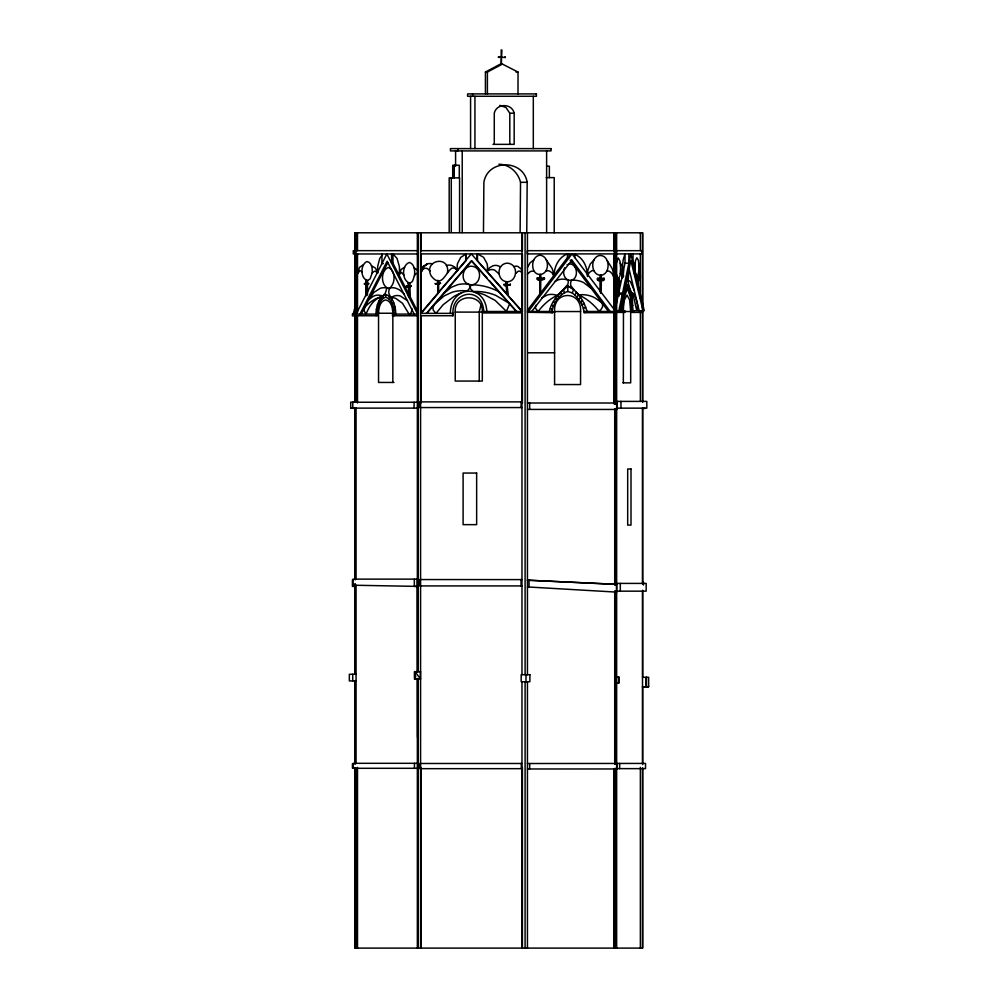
<?xml version="1.0" encoding="UTF-8"?>
<svg xmlns="http://www.w3.org/2000/svg" width="998" height="998" viewBox="0 0 998 998"><rect width="100%" height="100%" fill="white"/><g stroke="black" fill="none" stroke-linecap="round" stroke-linejoin="round"><path stroke-width="1.5" d="M414.906 671.654L414.844 678.927L420.582 678.939L414.906 671.654L414.894 678.927L415.804 676.02M614.98 677.817L614.968 683.119L618.897 683.119L618.897 676.918L615.117 676.918M619.958 282.147L617.675 282.147M618.261 289.657L618.323 278.891L619.97 275.735L620.631 268.3L619.92 260.94L618.261 257.971L616.24 263.322M618.011 296.281L619.097 295.221L618.872 278.729L618.011 278.729L618.011 296.281L616.178 304.964M483.469 232.309L483.88 182.31C487.66 159.044 523.389 159.044 527.169 182.31L526.757 232.309M501.358 64.084L501.171 49.925L501.932 50.112L501.221 64.084M520.12 232.309L520.532 182.31C518.187 172.442 509.267 164.258 498.888 164.233M600.709 292.501L600.796 283.532M601.208 292.501L601.32 280.538M355.201 277.17L355.799 270.47M420.582 315.73L453.142 315.73C449.948 291.191 482.296 285.016 483.756 311.488M417.426 315.755L392.464 315.755L392.464 314.096L417.601 314.096L386.862 253.966L356.124 314.096L356.124 315.755L377.431 315.755C377.369 309.118 378.317 299.612 385.665 297.204C393.075 299.562 394.123 309.093 394.098 315.755M527.443 311.476L552.555 311.476L552.555 312.673L551.694 312.673C553.054 303.766 558.73 294.273 567.75 291.466L567.899 286.002C577.904 290.755 583.967 301.246 587.111 311.476M372.217 272.965C372.516 268.899 371.942 262.224 366.915 261.538C360.191 264.507 360.141 278.492 367.514 280.538L370.021 278.991L372.217 272.965L374.163 271.369A6.362 3.842 90 0 1 375.772 271.444L377.681 273.19M450.348 313.36C450.348 285.528 485.078 282.846 486.849 311.488M622.527 310.74L623.65 299.051L627.006 289.682L627.006 284.979M621.417 310.74L622.116 301.546M421.131 272.03L422.94 266.666L427.481 263.921L424.836 265.655L421.193 271.057L422.104 271.082L421.256 270.932M642.512 312.411L631.672 312.411L630.686 298.09L628.204 290.518L628.49 285.777M375.909 314.096C376.346 306.885 378.08 297.392 385.665 294.485C393.736 296.768 395.482 306.86 395.832 314.096M393.961 382.446L378.541 382.446L378.541 313.247C378.729 308.307 379.889 301.022 385.69 299.924C391.49 301.022 392.651 308.307 392.838 313.247L392.838 382.446M621.592 307.584L621.816 304.502L622.814 305.775M554.002 275.348C554.289 266.603 558.78 257.035 567.463 253.904L567.463 257.621L540.429 293.237L540.679 274.475C530.038 275.261 530.2 256.212 539.993 255.214C549.536 256.124 550.172 273.215 540.429 274.475L540.429 278.055M414.532 275.56C415.043 270.994 414.669 263.983 409.405 262.449C401.67 264.969 401.695 279.964 409.13 282.896C415.131 283.207 412.336 272.741 417.588 273.402M635.115 262.699L635.177 272.042L637.023 276.471L638.483 273.539L639.057 266.853L638.396 260.341L636.899 257.796L635.439 260.728L634.217 272.816M447.428 273.003C450.547 254.64 422.903 259.792 431.148 275.872C441.59 289.171 445.108 272.978 451.82 268.213A5.526 5.402 -90 0 1 455.026 268.437L457.633 270.508A14.384 14.047 -90 0 1 457.558 263.472L460.714 257.384L466.241 253.904L466.241 260.403L438.172 292.826M629.127 292.227L629.638 287.798M455.238 312.1C453.816 293.075 483.731 293.075 482.308 312.1L482.308 381.061L455.238 381.061L455.238 312.1L482.246 312.1M403.928 275.074L401.47 272.404L398.988 274.974L399.312 272.828A18.176 10.99 90 0 0 399.275 266.179L397.042 258.407L392.963 253.966L392.963 263.173L409.704 295.932L408.319 295.932M622.49 298.739L622.914 296.119L622.49 298.751L623.326 301.171M398.988 274.974L401.109 269.435L404.577 267.339M630.075 295.196L630.836 291.391M623.164 294.909L625.16 287.935L627.218 284.754C633.431 291.404 632.096 302.219 632.994 310.74M620.332 273.552A4.142 2.632 -8.6 0 1 623.488 275.311A4.142 2.632 -8.6 0 1 621.866 278.143A26.996 6.836 90 0 1 621.954 270.695L623.214 259.729L625.01 253.904L625.01 263.185L618.236 295.221L619.097 295.221M618.835 310.74L630.848 253.904L644.234 310.74L631.672 310.74M620.195 310.74L630.873 260.453L643.036 310.74M509.891 284.941L510.327 284.218L510.327 284.941L503.865 284.941L506.46 284.218L506.348 281.673C497.84 280.55 496.355 267.476 503.953 263.959A7.996 7.809 -90 0 1 510.365 263.834C519.247 267.464 515.991 283.058 506.073 281.673L506.186 284.218M388.933 298.839L389.532 296.344M353.28 313.996L355.675 304.103M355.887 311.164L355.201 313.996L352.431 313.996L352.431 315.904L355.475 315.904M355.213 276.134L355.799 274.774M421.393 270.795L423.676 266.366L427.668 263.846A8.296 8.109 -90 0 1 432.271 263.921M627.218 284.754L623.95 291.528L624.024 297.105M549.424 311.476C551.383 299.749 561.001 292.863 567.775 284.455A7.61 6.375 -90 0 0 568.124 280.164C563.633 278.068 562.573 271.98 564.569 267.788M535.914 305.313L535.701 305.912A4.541 3.805 -90 0 0 535.639 308.507L538.134 311.476M600.147 278.392L600.147 275.373C611.512 275.024 610.339 253.629 598.725 255.65C589.681 258.657 591.178 275.747 601.32 275.286L601.32 278.392M481.048 304.602L479.24 312.1L479.24 381.061M630.686 298.09L631.697 295.383M631.297 302.793L632.345 300.011M527.493 267.476L530.063 262.823L533.868 259.892M614.955 312.673L583.942 312.673C583.568 304.789 578.416 297.654 572.291 292.95L573.675 289.42L567.899 286.002L565.579 287.686M625.16 287.935L626.495 283.058L626.17 280.775M366.041 314.096C368.986 306.748 373.776 298.726 381.972 296.643A69.411 41.978 90 0 0 364.956 307.035L364.357 308.968A4.753 2.819 -89.1 0 0 364.382 311.214L366.054 314.233M390.842 301.122L391.79 298.976M421.193 271.057L423.988 268.612A5.115 5.002 -90 0 1 427.456 268.612L430.2 270.957M389.756 288.073L388.297 288.422C380.55 285.628 380.55 270.296 388.297 267.501C395.857 270.371 395.607 283.432 389.756 288.073L388.946 290.455A6.425 3.892 -90 0 0 388.846 293.275L390.705 297.529A33.371 20.185 90 0 1 395.944 298.514L402.481 303.292L409.043 314.096L410.739 313.322L411.825 310.765A5.576 3.368 -90 0 0 411.949 308.582M366.491 284.655L366.004 295.495L366.004 284.655M359.916 314.096L387.137 261.239L414.17 314.096M361.288 314.096L387.81 262.611M574.923 295.159L576.432 292.289L578.603 294.921A37.936 31.761 90 0 1 594.721 297.741L601.931 302.768L602.493 304.44A5.601 4.691 -90 0 1 602.418 307.147L600.734 309.991L598.738 310.802M499.012 273.839L494.596 270.046A8.134 7.947 -90 0 0 490.118 269.747L486.999 271.219L489.457 267.826L492.937 265.805A9.132 8.92 -90 0 1 498.152 265.78L500.559 266.94M515.617 273.514L518.224 271.269A3.767 3.68 -90 0 1 520.257 271.331L522.416 273.078L521.143 268.899L517.837 266.429A5.913 5.776 -90 0 0 514.818 266.354L513.858 266.691M634.491 272.953L635.177 272.042M622.166 296.294L622.652 295.533M434.342 304.59L433.182 306.848A5.876 5.739 -90 0 0 433.319 310.278L435.989 313.36L443.212 304.677L454.165 296.319A53.069 51.809 90 0 1 461.513 292.826M527.518 310.241L539.731 294.161L539.731 279.951M539.731 294.161L540.679 293.237M528.316 311.476L572.004 253.904L615.704 311.476L583.942 311.476M392.376 304.203L393.636 302.544M527.406 274.113L530.35 271.593A7.635 6.387 -90 0 1 533.868 271.294M576.919 297.105L578.603 294.921M531.684 311.476L571.916 260.166L610.152 311.476M420.694 313.36L471.33 253.904L521.966 311.488M438.01 284.181L438.01 293.537L421.131 313.36L421.131 253.904M426.408 313.36L471.33 260.815L516.278 311.488M426.845 313.36L471.78 260.815L487.161 278.155M580.686 302.531L582.458 300.498M582.071 305.163L583.892 303.143M382.309 254.764L379.727 258.532L377.805 265.805A17.877 10.803 90 0 0 377.793 271.905M578.803 299.325L580.524 297.441M631.559 306.698L632.794 305.351M435.165 303.617L444.185 295.882L452.094 292.252A35.591 34.755 -90 0 1 466.266 290.892L468.124 290.243L469.671 287.948A4.429 4.329 -90 0 0 469.709 285.79L469.172 284.467C458.843 281.623 462.723 263.584 473.501 266.553C483.83 269.385 479.951 287.424 469.172 284.467A26.272 25.649 -90 0 0 457.695 284.704L451.196 287.349L443.836 293.474M541.59 298.078L547.116 295.046A20.609 17.265 90 0 1 555.1 294.822L557.046 295.458L567.899 286.002M504.751 57.16L505.262 56.711L505.262 57.61L501.695 57.16M593.885 260.066L590.267 264.046L588.072 269.497A17.203 14.409 90 0 0 587.635 275.623L589.244 272.579L591.752 270.82A6.724 5.626 -90 0 1 593.885 270.583M393.462 307.908L394.971 306.848M583.531 308.582L585.676 307.197M554.526 281.648L557.782 280.014A20.222 16.941 -90 0 1 568.124 280.164L571.455 280.326A30.015 25.137 90 0 1 583.643 282.584L591.228 288.41M646.492 677.293L646.492 686.799L648.663 686.711L642.512 686.799L648.663 686.711L648.663 677.293L642.512 677.293M485.427 93.912L485.427 72.043L500.41 64.084L502.381 64.084L518.012 72.043L518.012 93.912M485.427 72.043L487.398 72.043L502.381 64.084M390.705 297.529L394.484 295.895A30.264 18.301 -90 0 1 400.298 295.969L407.583 300.735M567.014 264.857C576.357 260.054 580.312 277.694 571.455 280.326L570.819 281.972A6.425 5.377 -90 0 0 570.806 285.59L573.675 289.42M393.811 309.916L395.42 309.193M545.756 271.244L546.704 270.92A7.086 5.926 -90 0 1 549.636 271.107L552.206 272.965L553.853 276.097L553.653 274.475A24.239 20.309 90 0 0 552.019 268.262L546.18 259.717M388.297 288.422L390.156 287.935A33.221 20.085 90 0 1 395.732 288.197L399.362 289.794L404.427 294.198M408.232 285.727L408.107 282.896L409.704 282.783L409.841 285.727C412.236 285.091 410.078 287.773 408.506 286.8L410.677 286.675M406.885 286.588L408.868 286.8L409.317 297.179L408.269 286.588L406.473 286.651L406.473 285.939L410.976 285.553M408.456 285.727L409.604 286.027L406.473 286.651M409.255 285.727L406.473 285.939M363.397 264.719L359.554 267.289L357.509 273.889L359.629 270.957A4.479 2.707 -90 0 1 360.989 271.044L362.187 272.229M503.865 284.343L506.46 284.218M504.576 284.941L504.589 285.69L507.258 285.528L507.608 295.034L522.416 311.488L483.306 311.488L483.306 312.923L522.416 312.923L522.416 403.217M437.573 283.232L438.347 283.207L437.735 280.463L437.735 283.232M510.327 284.218C505.612 287.861 507.845 277.481 507.258 284.355L506.011 284.218M509.279 284.941L507.146 285.528L507.945 295.034M355.201 232.796L355.201 402.182L350.71 402.182L350.71 408.294L355.201 408.269L355.201 579.838M499.15 57.111L501.133 56.961M516.041 72.043L518.012 72.043M499.861 105.364L505.998 107.535L509.803 113.211L514.17 113.211L514.17 144.361L492.975 144.361M546.742 166.204L549.362 166.204L549.362 177.619M546.156 177.619L554.214 177.619L554.214 232.796M520.532 182.31L527.169 182.31M417.451 250.66L353.28 250.66L353.28 253.966L417.451 253.966M420.694 250.685L522.416 250.685L522.416 232.796M614.693 250.685L527.306 250.685L527.306 253.904L614.693 253.904M616.452 250.685L642.138 250.685L642.138 253.904L616.39 253.904M420.694 253.904L522.416 253.904L522.416 311.488M567.463 257.621L569.184 257.621L569.184 253.904M571.916 260.166L570.195 260.166L608.418 311.476M466.241 260.403L465.792 253.904M506.186 285.603L506.872 293.824L477.056 260.403L477.056 253.904M392.963 263.173L391.578 263.173L391.578 253.966M625.01 263.185L628.89 263.185L628.89 253.904M383.319 263.597L381.935 263.597L381.935 253.966M619.184 278.891L617.712 278.579L616.265 273.776M366.179 283.469L366.179 280.463L367.514 280.538L367.514 283.469M437.735 280.463L438.01 283.232M438.347 280.538L438.621 283.207M617.038 282.147L620.294 282.147L620.294 281.199L617.4 281.199L617.4 282.147M408.107 282.896L409.13 282.896M410.976 286.027L409.292 286.675M409.28 286.438L410.665 286.438M406.897 287.012L408.282 287.012M618.698 293.075L622.565 293.075M618.461 294.173L622.34 294.173M365.63 295.495L367.014 295.495M408.955 297.179L410.34 297.179L417.651 311.488M624.499 311.513L630.686 311.513L630.686 382.845L622.952 382.845M554.339 311.551L580.562 311.551L580.562 384.554L554.339 384.554M528.054 312.274L554.589 312.274M616.465 312.411L624.898 312.411L624.898 310.74L617.325 310.74L617.325 312.411M378.541 313.247L393.961 313.247M420.582 313.36L453.142 313.36M356.124 314.096L377.431 314.096M528.142 352.793L554.589 352.793M616.652 401.396L646.816 401.396L646.816 408.145L616.652 408.145M521.966 401.882L419.709 401.882L419.709 407.558L521.966 407.558M417.351 402.244L352.793 402.244L352.793 408.12L417.351 408.12M527.443 403.005L617.201 403.005L617.201 409.454L527.443 409.417M350.71 408.294L355.201 408.294M642.3 408.431L645.369 408.431M521.966 579.601L419.659 579.551L419.659 585.926L521.966 585.926M616.564 584.354L527.443 580.187L616.564 584.354L616.564 592.113L614.968 592.113L614.968 763.52M616.652 583.406L646.168 583.406L646.168 591.165L616.652 591.165M417.463 672.228L417.351 579.127L353.03 579.127L353.03 585.215L356.061 585.215L356.061 763.308M355.413 586.4L352.419 586.4L352.419 579.838M420.582 671.654L414.42 671.654L414.42 678.927L418.262 678.927L418.262 948.1M356.061 674.261L349.337 674.261L349.337 680.923L356.061 680.923M417.351 763.308L353.155 763.308L353.155 768.298L417.351 768.298M521.966 763.482L419.933 763.482L419.933 768.672L521.966 768.672M527.443 763.52L645.531 763.42L645.531 768.635L616.652 768.635M355.488 763.782L352.431 763.782L352.431 768.123L355.488 768.123M527.443 768.971L617.188 768.959L617.188 763.52M527.443 312.274L552.555 312.673M353.03 585.215L417.351 586.4L414.332 586.4L414.332 579.127M616.564 592.113L527.443 586.936L529.04 586.936L529.04 580.187M414.083 267.788L417.538 270.271M606.984 270.708C611.487 270.945 614.057 275.81 613.97 279.902M371.481 265.805L375.41 268.063L377.755 272.741M366.179 280.463L366.678 283.469M567.75 291.466L572.291 292.95M627.006 289.682L628.204 290.518M376.358 309.343L377.668 309.941M575.097 254.502C583.618 257.971 587.66 267.776 587.423 276.508M550.459 308.407L552.243 309.243M555.3 298.352L557.121 299.525M557.046 295.458L559.13 296.967M553.516 301.67L554.95 302.743M551.794 305.163L553.466 306.411M638.608 272.728L640.367 278.355A22.268 5.639 -90 0 0 640.092 271.481L638.857 263.435M377.369 304.901L378.467 306.024M607.283 260.728L611.999 268.188A23.091 19.336 -90 0 1 613.733 277.556M489.207 280.475L516.715 311.488M506.535 293.824L507.608 295.034M620.307 263.085L622.478 266.354A14.633 13.51 -25.9 0 1 621.841 278.13M560.315 292.426L561.649 294.585M457.633 270.508L454.689 267.002L451.732 265.493A9.406 9.182 -90 0 0 446.343 265.53M378.891 301.009L379.751 302.606M629.376 287.199L628.416 283.42A10.704 2.707 90 0 1 628.154 280.775L628.865 268.761M514.17 113.211C511.974 103.081 496.468 103.081 494.272 113.211L494.272 144.361M563.334 289.557L564.494 292.663M380.862 297.878L381.461 299.887M634.354 290.842L630.387 281.611A29.903 7.56 90 0 0 628.154 280.775L626.657 281.661A23.129 5.851 90 0 0 626.108 281.299M628.752 267.689L639.157 310.74M383.157 295.658L383.469 298.053M625.496 287.274L625.908 291.241M580.562 311.551C581.946 290.168 553.216 290.168 554.589 311.551L554.589 384.554M624.536 289.607L624.898 293.749M409.879 286.8L410.34 297.179M408.681 282.783L408.818 285.727M630.686 311.513L629.613 299.899L627.018 295.096L624.411 299.899L623.463 307.259L623.338 382.845M614.968 409.23L615.042 584.853M615.042 591.066L615.117 763.582M615.117 768.235L615.142 827.305M417.463 678.44L417.538 737.41M646.055 677.293L646.055 686.799M643.485 581.984L643.485 584.99M642.675 307.396L642.675 232.796L354.826 232.796L354.826 402.231M642.675 310.503L642.675 402.194M642.675 408.419L642.675 584.042M642.675 590.255L642.675 677.293M642.675 686.711L642.675 764.643M642.675 767.761L642.675 948.1L354.826 948.1L354.826 768.011M642.512 232.796L642.512 401.396M642.512 408.145L642.512 583.406M642.512 591.165L642.512 763.42M642.512 768.635L642.512 948.1M640.367 232.796L640.367 250.685M640.367 253.904L640.367 298.402M640.367 312.411L640.367 401.221M640.367 767.362L640.367 948.1M639.581 279.602L639.581 280.313L636.462 280.313L636.462 279.602M638.832 279.602L638.832 280.313M638.633 278.891L638.633 279.602M638.358 289.857L638.358 276.396L636.749 276.346L636.749 278.891M636.849 276.396L636.849 278.891M633.83 310.74L633.83 312.411M633.031 253.904L633.031 263.185M620.956 401.396L620.956 408.145M620.307 583.406L620.307 591.165M619.658 763.42L619.658 768.635M618.997 281.199L618.96 282.708M618.872 278.729L618.872 296.281M618.648 676.918L618.648 683.119M616.652 232.796L616.652 948.1M616.103 232.796L616.103 404.202M616.103 408.881L616.103 584.978M616.103 591.203L616.103 676.918M616.103 683.119L616.103 764.169M616.103 768.847L616.103 948.1M615.953 232.796L615.853 404.215M615.853 408.893L615.953 584.99M615.953 591.228L615.853 676.943M615.853 681.609L615.953 764.206M615.853 768.884L615.953 948.1M615.679 232.796L615.679 404.215M615.679 408.893L615.679 584.99M615.679 591.228L615.679 676.943M615.679 681.609L615.679 764.206M615.679 768.884L615.679 948.1M615.467 232.796L615.467 404.215M615.467 408.893L615.467 584.99M615.467 591.228L615.467 676.943M615.467 681.609L615.467 764.206M615.467 768.884L615.467 948.1M615.018 232.796L615.018 404.215M614.968 409.454L615.117 584.354M615.018 768.884L614.968 948.1M614.718 232.796L614.718 404.215M614.718 408.893L614.718 584.99M614.718 591.228L614.718 764.206M614.718 768.884L614.718 948.1M614.294 232.796L614.294 309.155M614.294 312.274L614.294 404.215M614.294 768.884L614.294 948.1M613.97 232.796L613.97 250.685M613.97 253.904L613.97 309.979M613.97 311.476L613.97 402.992M613.97 768.971L613.97 948.1M603.403 278.392L603.416 280.538L598.326 280.538L598.326 279.827M602.804 279.827L602.804 280.538M600.634 275.373L600.634 293.237M600.147 279.827L600.147 291.828M598.937 279.827L598.937 280.538M598.825 279.827L598.825 280.538M598.189 278.392L598.189 279.827M597.814 278.392L597.814 279.827M584.928 311.476L584.928 312.673M574.823 253.904L574.823 257.621M546.617 150.91L546.617 232.621M543.573 278.055L543.573 279.24M542.9 279.24L542.9 279.951L537.86 279.951L537.81 278.055M540.429 279.951L540.429 293.237M539.968 294.161L539.968 274.4L539.731 278.055M538.483 279.24L538.483 279.951M533.306 96.27L533.306 148.615M529.676 403.005L529.676 409.417M529.664 763.52L529.664 768.971M527.443 232.796L527.443 674.698M527.443 681.734L527.443 948.1M525.983 674.698L525.983 681.734M525.085 232.796L525.098 674.698M525.098 681.734L525.085 948.1M522.416 767.512L522.416 948.1M521.966 232.796L521.966 674.698M521.966 681.734L521.966 948.1M521.318 763.482L521.318 768.672M521.106 401.882L521.106 407.558M521.056 579.601L521.056 585.926M509.803 113.211L509.803 144.361M487.398 72.043L487.398 93.912M477.493 260.403L477.493 253.904L483.556 257.284L487.086 263.709A14.671 14.334 -90 0 1 486.999 271.219M474.936 96.27L474.936 148.615M472.578 93.912L472.578 96.27M470.582 96.27L470.582 148.615M462.224 150.91L462.224 232.621M459.579 232.347L459.579 177.856L449.187 177.856L449.187 232.347M459.28 177.856L459.28 165.256L452.718 165.256L452.718 177.856M457.895 148.615L457.895 150.91M455.587 150.91L455.587 166.329M454.252 165.256L454.252 177.856M452.581 313.36L452.581 315.73M451.271 177.856L451.271 232.347M439.906 283.706L435.939 283.706M438.621 284.181L438.621 292.826M438.347 284.181L437.735 293.537L437.735 284.181M421.131 232.796L421.131 250.685M421.131 315.73L421.131 402.955M421.131 767.425L421.131 948.1M420.582 232.796L420.582 948.1M420.42 671.654L420.42 678.939M418.262 232.796L418.262 671.654M417.351 232.796L417.351 671.654M417.351 678.927L417.351 948.1M414.444 763.308L414.444 768.298M414.083 402.244L414.083 408.12M385.665 294.485L385.665 297.204M376.046 314.096L376.046 315.755M368.274 284.181L364.707 284.181M367.514 284.655L367.514 294.535M367.276 283.469L367.276 284.181M365.742 283.469L365.742 284.181M357.509 232.796L357.509 250.66M357.509 253.966L357.509 312.549M357.509 315.755L357.509 402.98M357.509 767.437L357.509 948.1M356.061 232.796L356.061 402.244M356.061 408.12L356.061 579.127M356.061 768.298L356.061 948.1M355.201 583.78L355.201 674.261M355.201 680.923L355.201 763.782M355.201 768.123L355.201 948.1M354.826 408.444L354.826 579.439M354.826 584.104L354.826 674.261M354.826 680.923L354.826 763.345M352.718 674.261L352.718 680.923M475.634 292.539A44.461 43.413 90 0 1 484.379 294.709L495.158 300.41L506.41 311.364L509.741 303.617L495.569 295.283A54.828 53.543 90 0 0 473.426 291.528L470.545 288.859A4.354 4.242 -90 0 1 470.632 286.002L471.33 284.779A61.315 59.868 90 0 1 499.462 292.052M578.615 294.872A64.608 54.104 90 0 1 598.7 310.84M538.159 311.513A61.514 51.522 -90 0 1 557.034 295.408M637.423 307.122C636.736 318.499 634.828 294.273 631.21 292.888A27.744 7.023 -90 0 1 633.331 293.549L635.813 297.903L637.41 304.465A5.639 1.422 -90 0 1 637.423 307.122M386.85 288.073L385.328 293.212L382.596 296.132A27.819 16.816 90 0 0 373.04 296.406L368.599 299.911L373.901 292.414L380.188 288.335A31.337 18.95 90 0 1 386.85 288.073M499.15 56.636L498.239 57.111L499.15 57.585L499.15 56.636M536.413 93.912L467.613 93.912L467.613 96.27L536.413 96.27L536.413 93.912M551.033 148.615L450.435 148.615L450.435 150.91L551.033 150.91L551.033 148.615M544.434 278.055L536.936 278.055L536.936 279.24L544.434 279.24L544.434 278.055M604.264 278.392L597.328 278.392L597.328 279.827L604.264 279.827L604.264 278.392M639.755 278.891L636.262 278.891L636.262 279.602L639.755 279.602L639.755 278.891M440.555 283.207L435.203 283.706L440.555 283.207M368.661 283.469L364.357 283.469L364.357 284.181L368.661 284.181L368.661 283.469M630.998 468.985L627.692 468.985L627.692 525.11L630.998 525.11L630.998 468.985M476.645 473.052L463.097 473.052L463.097 524.649L476.645 524.649L476.645 473.052M529.888 674.698L521.181 674.698L521.181 681.734L529.888 681.734L529.888 674.698"/></g></svg>
